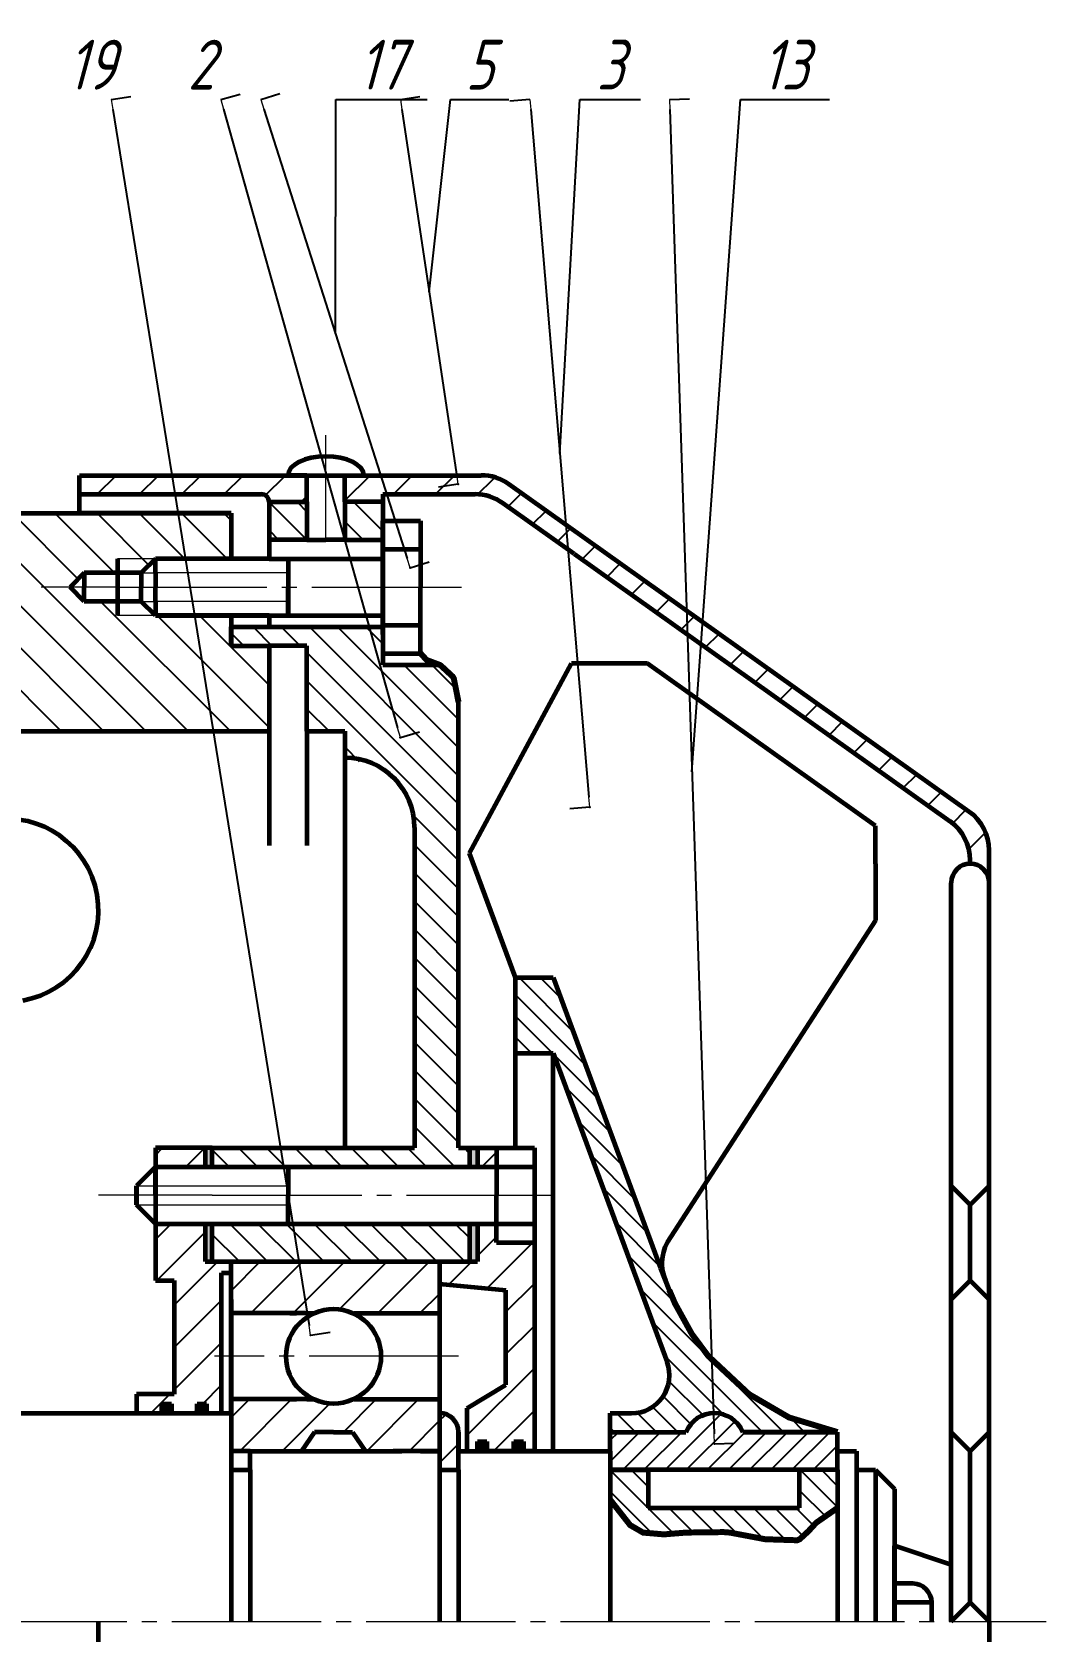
# Model space of a CAD drawing. Header units: millimetres. Extents: x 253 to 671, y 342 to 692.
# Drawn here: x 569.1 to 670.8, y 491.2 to 651.7 of the extents above; entities that cross this region are included whole.
import ezdxf

# ---------------------------------------------------------------- set-up
doc = ezdxf.new("R2010")
doc.units = ezdxf.units.MM
for name, pattern in [('K5LT_AXLED', [19.5, 15, -1.5, 1.5, -1.5]), ('K5LT_BASIC', [0]), ('K5LT_THIN', [0])]:
    doc.linetypes.add(name, pattern=pattern)
doc.styles.add('gensio', font='GENISO.ttf')
doc.styles.add('KDIMTEXTSTYLE', font='GOST_AU.SHX', dxfattribs={"width": 0.96, "oblique": 15, "height": 5})
doc.dimstyles.new('ISO-25', dxfattribs={"dimtxt": 5, "dimasz": 2.5, "dimexe": 1.25, "dimexo": 0.625, "dimtad": 1, "dimtoh": 1, "dimtxsty": 'gensio', "dimcen": 2.5, "dimadec": 0, "dimazin": 0, "dimtfac": 1, "dimtmove": 0, "dimatfit": 3, "dimfxl": 1, "dimarcsym": 0})
doc.dimstyles.new('KDIMSTYLE (1.00)', dxfattribs={"dimtxt": 5, "dimasz": 1, "dimexe": 2, "dimexo": 0, "dimgap": 1, "dimtad": 1, "dimtxsty": 'KDIMTEXTSTYLE', "dimsah": 1, "dimcen": 0, "dimdle": 1, "dimadec": 0, "dimazin": 0, "dimtfac": 0.667, "dimtmove": 0, "dimatfit": 3, "dimfxl": 1, "dimtvp": 1, "dimtfill": 1, "dimtolj": 1, "dimtzin": 0, "dimarcsym": 0})
pattern_1 = [(45, (180.1093, 112.1557), (-2.12132, 2.12132), [])]

# ---------------------------------------------------------------- blocks, each defined once
blk = doc.blocks.new('KDIMARROW_00')
at = {"color": 0, "linetype": 'K5LT_THIN', "lineweight": 18}
blk.add_line((0, 0), (-1, 0), dxfattribs=at)
blk = doc.blocks.new('*D91')
at = {"color": 0, "lineweight": -2, "transparency": 16777216}
for p, q in [((577.04, 644.88), (579.01, 645.2)), ((577.2, 643.89), (596.88, 521.87)), ((597.04, 520.88), (599.01, 521.2))]:
    blk.add_line(p, q, dxfattribs=at)
at = {"layer": 'Defpoints', "color": 0, "transparency": 16777216}
blk.add_point((597.04, 520.88), dxfattribs=at)
blk.add_point((597.04, 520.88), dxfattribs=at)
at = {"color": 0, "lineweight": -2, "transparency": 16777216, "rotation": 279.1623470457217}
blk.add_blockref('KDIMARROW_00', (597.04, 520.88), dxfattribs=at)
at = {"color": 7, "transparency": 16777216, "insert": (575.04, 648.38), "char_height": 5, "attachment_point": 5, "style": 'KDIMTEXTSTYLE', "bg_fill": 3, "box_fill_scale": 1.1, "bg_fill_color": 256, "bg_fill_true_color": 13158600, "bg_fill_transparency": 0}
blk.add_mtext('\\A1;\\H5.0;\\W0.965;\\Q15;\\H5.0;\\W0.965;\\Q15;\\Q15;19', dxfattribs=at)
at = {"layer": 'Defpoints', "color": 0, "transparency": 16777216}
blk.add_point((577.04, 644.88), dxfattribs=at)
at = {"color": 0, "lineweight": -2, "transparency": 16777216, "rotation": 99.16234704572172}
blk.add_blockref('KDIMARROW_00', (577.04, 644.88), dxfattribs=at)
blk = doc.blocks.new('*D92')
at = {"color": 0, "lineweight": -2, "transparency": 16777216}
for p, q in [((588.04, 644.88), (589.96, 645.42)), ((588.31, 643.92), (605.77, 581.84)), ((606.04, 580.88), (607.96, 581.42))]:
    blk.add_line(p, q, dxfattribs=at)
at = {"layer": 'Defpoints', "color": 0, "transparency": 16777216}
blk.add_point((606.04, 580.88), dxfattribs=at)
blk.add_point((606.04, 580.88), dxfattribs=at)
at = {"color": 0, "lineweight": -2, "transparency": 16777216, "rotation": 285.7086378290157}
blk.add_blockref('KDIMARROW_00', (606.04, 580.88), dxfattribs=at)
at = {"color": 7, "transparency": 16777216, "insert": (586.04, 648.38), "char_height": 5, "attachment_point": 5, "style": 'KDIMTEXTSTYLE', "bg_fill": 3, "box_fill_scale": 1.1, "bg_fill_color": 256, "bg_fill_true_color": 13158600, "bg_fill_transparency": 0}
blk.add_mtext('\\A1;\\H5.0;\\W0.965;\\Q15;\\H5.0;\\W0.965;\\Q15;\\Q15;2', dxfattribs=at)
at = {"layer": 'Defpoints', "color": 0, "transparency": 16777216}
blk.add_point((588.04, 644.88), dxfattribs=at)
at = {"color": 0, "lineweight": -2, "transparency": 16777216, "rotation": 105.7086378290158}
blk.add_blockref('KDIMARROW_00', (588.04, 644.88), dxfattribs=at)
blk = doc.blocks.new('*D93')
at = {"color": 0, "lineweight": -2, "transparency": 16777216}
for p, q in [((592.04, 644.88), (593.94, 645.49)), ((592.34, 643.93), (606.73, 598.83)), ((599.54, 621.38), (599.58, 644.88)), ((599.58, 644.88), (608.73, 644.88)), ((607.04, 597.88), (608.94, 598.49))]:
    blk.add_line(p, q, dxfattribs=at)
at = {"layer": 'Defpoints', "color": 0, "transparency": 16777216}
for p in [(592.04, 644.88), (607.04, 597.88), (607.04, 597.88)]:
    blk.add_point(p, dxfattribs=at)
at = {"color": 0, "lineweight": -2, "transparency": 16777216}
for p, rotation in [((592.04, 644.88), 107.7004277886672), ((607.04, 597.88), 287.7004277886672)]:
    blk.add_blockref('KDIMARROW_00', p, dxfattribs=dict(at, rotation=rotation))
at = {"color": 7, "transparency": 16777216, "insert": (604.15, 648.38), "char_height": 5, "attachment_point": 5, "style": 'KDIMTEXTSTYLE', "bg_fill": 3, "box_fill_scale": 1.1, "bg_fill_color": 256, "bg_fill_true_color": 13158600, "bg_fill_transparency": 0}
blk.add_mtext('\\A1;\\H5.0;\\W0.965;\\Q15;\\H5.0;\\W0.965;\\Q15;\\Q15;17', dxfattribs=at)
blk = doc.blocks.new('*D94')
at = {"color": 0, "lineweight": -2, "transparency": 16777216}
for p, q in [((606.04, 644.88), (608.01, 645.18)), ((606.18, 643.89), (611.69, 607.28)), ((608.94, 625.58), (611.06, 644.88)), ((611.06, 644.88), (616.91, 644.88)), ((611.84, 606.29), (609.86, 605.99))]:
    blk.add_line(p, q, dxfattribs=at)
at = {"layer": 'Defpoints', "color": 0, "transparency": 16777216}
for p in [(606.04, 644.88), (611.84, 606.29), (611.84, 606.29)]:
    blk.add_point(p, dxfattribs=at)
at = {"color": 0, "lineweight": -2, "transparency": 16777216}
for p, rotation in [((606.04, 644.88), 98.54979667660443), ((611.84, 606.29), 278.5497966766045)]:
    blk.add_blockref('KDIMARROW_00', p, dxfattribs=dict(at, rotation=rotation))
at = {"color": 7, "transparency": 16777216, "insert": (613.99, 648.38), "char_height": 5, "attachment_point": 5, "style": 'KDIMTEXTSTYLE', "bg_fill": 3, "box_fill_scale": 1.1, "bg_fill_color": 256, "bg_fill_true_color": 13158600, "bg_fill_transparency": 0}
blk.add_mtext('\\A1;\\H5.0;\\W0.965;\\Q15;\\H5.0;\\W0.965;\\Q15;\\Q15;5', dxfattribs=at)
blk = doc.blocks.new('*D95')
at = {"color": 0, "lineweight": -2, "transparency": 16777216}
for p, q in [((619.04, 644.88), (617.04, 644.71)), ((619.12, 643.88), (624.95, 574.88)), ((622.04, 609.38), (624.06, 644.88)), ((624.06, 644.88), (630.14, 644.88)), ((625.04, 573.88), (623.04, 573.71))]:
    blk.add_line(p, q, dxfattribs=at)
at = {"layer": 'Defpoints', "color": 0, "transparency": 16777216}
for p in [(619.04, 644.88), (625.04, 573.88), (625.04, 573.88)]:
    blk.add_point(p, dxfattribs=at)
at = {"color": 0, "lineweight": -2, "transparency": 16777216}
for p, rotation in [((619.04, 644.88), 94.83041995828992), ((625.04, 573.88), 274.83041995829)]:
    blk.add_blockref('KDIMARROW_00', p, dxfattribs=dict(at, rotation=rotation))
at = {"color": 7, "transparency": 16777216, "insert": (627.1, 648.38), "char_height": 5, "attachment_point": 5, "style": 'KDIMTEXTSTYLE', "bg_fill": 3, "box_fill_scale": 1.1, "bg_fill_color": 256, "bg_fill_true_color": 13158600, "bg_fill_transparency": 0}
blk.add_mtext('\\A1;\\H5.0;\\W0.965;\\Q15;\\H5.0;\\W0.965;\\Q15;\\Q15;3', dxfattribs=at)
blk = doc.blocks.new('*D96')
at = {"color": 0, "lineweight": -2, "transparency": 16777216}
for p, q in [((633.04, 644.88), (635.04, 644.95)), ((633.07, 643.88), (637.51, 510.98)), ((635.29, 577.43), (640.18, 644.88)), ((640.18, 644.88), (649.1, 644.88)), ((637.54, 509.98), (639.54, 510.04))]:
    blk.add_line(p, q, dxfattribs=at)
at = {"layer": 'Defpoints', "color": 0, "transparency": 16777216}
for p in [(633.04, 644.88), (637.54, 509.98), (637.54, 509.98)]:
    blk.add_point(p, dxfattribs=at)
at = {"color": 0, "lineweight": -2, "transparency": 16777216}
for p, rotation in [((633.04, 644.88), 91.91386489832455), ((637.54, 509.98), 271.9138648983246)]:
    blk.add_blockref('KDIMARROW_00', p, dxfattribs=dict(at, rotation=rotation))
at = {"color": 7, "transparency": 16777216, "insert": (644.64, 648.38), "char_height": 5, "attachment_point": 5, "style": 'KDIMTEXTSTYLE', "bg_fill": 3, "box_fill_scale": 1.1, "bg_fill_color": 256, "bg_fill_true_color": 13158600, "bg_fill_transparency": 0}
blk.add_mtext('\\A1;\\H5.0;\\W0.965;\\Q15;\\H5.0;\\W0.965;\\Q15;\\Q15;13', dxfattribs=at)
blk = doc.blocks.new('U13')
at = {"true_color": 0x010101}
blk.add_hatch(color=18, dxfattribs=at).paths.add_polyline_path([(405.55, 400.91), (406.5, 400.91), (406.5, 401.86), (405.55, 401.86)])
at = {"color": 5, "linetype": 'K5LT_BASIC', "lineweight": 60, "true_color": 0x0000ff}
for p, q in [((405.55, 401.86), (406.5, 401.86)), ((405.55, 400.91), (405.55, 401.86)), ((406.5, 401.86), (406.5, 400.91))]:
    blk.add_line(p, q, dxfattribs=at)
blk = doc.blocks.new('U14')
at = {"true_color": 0x010101}
blk.add_hatch(color=18, dxfattribs=at).paths.add_polyline_path([(402.01, 400.91), (402.96, 400.91), (402.96, 401.86), (402.01, 401.86)])
at = {"color": 5, "linetype": 'K5LT_BASIC', "lineweight": 60, "true_color": 0x0000ff}
for p, q in [((402.01, 401.86), (402.96, 401.86)), ((402.01, 400.91), (402.01, 401.86)), ((402.96, 401.86), (402.96, 400.91))]:
    blk.add_line(p, q, dxfattribs=at)
blk = doc.blocks.new('U15')
at = {"true_color": 0x010101}
blk.add_hatch(color=18, dxfattribs=at).paths.add_polyline_path([(433.671866, 397.109378), (434.622387, 397.109378), (434.622387, 398.059899), (433.671866, 398.059899)])
at = {"color": 5, "linetype": 'K5LT_BASIC', "lineweight": 60, "true_color": 0x0000ff}
for p, q in [((433.671866, 398.059899), (434.622387, 398.059899)), ((433.671866, 397.109378), (433.671866, 398.059899)), ((434.622387, 398.059899), (434.622387, 397.109378))]:
    blk.add_line(p, q, dxfattribs=at)
blk = doc.blocks.new('U16')
at = {"true_color": 0x010101}
blk.add_hatch(color=18, dxfattribs=at).paths.add_polyline_path([(437.33, 397.11), (438.28, 397.11), (438.28, 398.06), (437.33, 398.06)])
at = {"color": 5, "linetype": 'K5LT_BASIC', "lineweight": 60, "true_color": 0x0000ff}
for p, q in [((437.33, 398.06), (438.28, 398.06)), ((437.33, 397.11), (437.33, 398.06)), ((438.28, 398.06), (438.28, 397.11))]:
    blk.add_line(p, q, dxfattribs=at)
blk = doc.blocks.new('*D105')
at = {"color": 0, "lineweight": -2, "transparency": 16777216}
for p, q in [((300.11, 491.53), (300.11, 342.13)), ((665.11, 491.53), (665.11, 342.13)), ((302.61, 343.38), (662.61, 343.38))]:
    blk.add_line(p, q, dxfattribs=at)
at = {"color": 0, "transparency": 16777216}
for points in [[(302.61, 343.79), (302.61, 342.96), (300.11, 343.38)], [(662.61, 343.79), (662.61, 342.96), (665.11, 343.38)]]:
    blk.add_solid(points, dxfattribs=at)
at = {"layer": 'Defpoints', "color": 0, "transparency": 16777216}
for p in [(300.11, 492.16), (665.11, 492.16), (665.11, 343.38)]:
    blk.add_point(p, dxfattribs=at)
at = {"color": 0, "transparency": 16777216, "insert": (484.11, 346.55), "char_height": 5, "attachment_point": 5, "style": 'gensio'}
blk.add_mtext('365', dxfattribs=at)

msp = doc.modelspace()

# ---------------------------------------------------------------- hatches: boundary and pattern name
h = msp.add_hatch()
h.set_pattern_fill('МЕТАЛЛ', style=0, pattern_type=0)
h.set_pattern_definition(pattern_1)
h.paths.add_polyline_path([(663.112, 573.421), (616.919, 606.289), (614.336, 607.166), (614.164, 607.169), (600.474, 607.169), (600.474, 604.507), (604.276, 604.507), (604.276, 605.268), (613.557, 605.268), (616.17, 604.485), (616.312, 604.388), (623.466, 599.297), (661.211, 572.44), (662.886, 570.287), (663.208, 568.568), (663.208, 568.197), (664.7, 567.475), (665.109, 566.296), (665.109, 569.548), (664.326, 572.162)])
h.paths.add_polyline_path([(594.771, 607.169), (573.859, 607.169), (573.859, 605.268), (592.109, 605.268), (592.706, 604.979), (592.87, 604.507), (596.672, 604.507), (596.672, 607.169)])
h = msp.add_hatch()
h.set_pattern_fill('МЕТАЛЛ', style=0, pattern_type=0)
h.set_pattern_definition([(315, (180.1093, 112.1557), (2.12132, 2.12132), [])])
h.paths.add_polyline_path([(476.533, 603.367), (473.702, 591.62), (472.725, 590.282), (471.832, 590.059), (465.5, 590.059), (459.797, 590.059), (448.39, 590.059), (448.39, 586.257), (448.39, 585.307), (448.39, 581.505), (490.213, 581.505), (490.213, 585.307), (488.312, 587.208), (488.312, 589.109), (488.312, 591.01), (488.312, 600.515), (486.411, 600.515), (486.411, 606.218), (482.609, 606.218), (477.221, 606.218)])
h.paths.add_polyline_path([(514.329, 591.62), (511.498, 603.367), (511.329, 603.367), (510.81, 606.218), (505.422, 606.218), (501.62, 606.218), (501.62, 600.515), (499.719, 600.515), (499.719, 591.01), (499.719, 589.109), (499.719, 587.208), (497.818, 585.307), (497.818, 581.505), (532.036, 581.505), (539.64, 581.505), (561.85, 581.505), (560.262, 585.925), (560.174, 586.5), (560.258, 589.551), (560.174, 590.059), (516.199, 590.059), (514.707, 590.782)])
h.paths.add_polyline_path([(561.85, 581.505), (592.87, 581.505), (592.87, 590.059), (589.068, 590.059), (589.068, 591.96), (589.068, 593.101), (581.463, 593.101), (580.038, 594.527), (574.335, 594.527), (572.909, 595.953), (574.335, 597.378), (580.038, 597.378), (581.463, 598.804), (589.068, 598.804), (589.068, 603.367), (556.201, 603.367), (557.72, 599.021), (557.754, 598.8), (557.639, 595.832), (557.754, 594.999), (558.365, 593.66), (558.942, 592.616), (560.175, 590.056), (560.188, 587.899), (560.175, 586.491), (561.478, 582.22)])
h = msp.add_hatch()
h.set_pattern_fill('МЕТАЛЛ', style=0, pattern_type=0)
h.set_pattern_definition([(315, (180.1093, 112.1557), (1.4142136, 1.4142136), [])])
h.paths.add_polyline_path([(611.88, 539.682), (611.88, 584.407), (611.403, 586.8), (611.282, 586.991), (610.108, 588.081), (609.979, 588.158), (604.276, 588.158), (604.276, 590.059), (604.276, 591.2), (604.276, 591.96), (589.068, 591.96), (589.068, 590.059), (592.87, 590.059), (596.672, 590.059), (596.672, 581.505), (600.474, 581.505), (600.474, 578.825), (603.699, 578.036), (606.196, 575.849), (607.403, 572.755), (607.464, 571.835), (607.464, 539.682), (600.474, 539.682), (587.167, 539.682), (587.167, 537.781), (612.974, 537.781), (612.974, 539.682)])
h.paths.add_polyline_path([(600.474, 604.507), (600.474, 600.705), (604.276, 600.705), (604.276, 604.507)])
h.paths.add_polyline_path([(592.87, 604.507), (592.87, 600.705), (596.672, 600.705), (596.672, 604.507)])
h.paths.add_polyline_path([(606.177, 528.276), (612.974, 528.276), (612.974, 532.078), (594.771, 532.078), (587.167, 532.078), (587.167, 528.276)])
h.paths.add_polyline_path([(562.453, 391.401), (562.453, 399.005), (558.651, 399.005), (558.651, 391.401)])
h.paths.add_polyline_path([(547.245, 391.401), (547.245, 399.005), (543.443, 399.005), (542.514, 396.269), (542.559, 395.384), (543.277, 393.772), (543.443, 393.234), (543.091, 391.703), (542.953, 391.401)])
h = msp.add_hatch()
h.set_pattern_fill('МЕТАЛЛ', style=0, pattern_type=0)
h.set_pattern_definition([(315, (180.1093, 112.1557), (1.06066, 1.06066), [])])
h.paths.add_polyline_path([(627.088, 504.383), (629.093, 501.83), (630.393, 501.081), (632.485, 500.902), (634.697, 501.083), (638.465, 501.13), (639.096, 501.082), (642.642, 500.415), (645.852, 500.31), (646.101, 500.416), (646.986, 501.228), (647.748, 502.064), (649.901, 503.562), (649.901, 507.364), (646.099, 507.364), (646.099, 503.562), (630.891, 503.562), (630.891, 507.364), (627.088, 507.364)])
h.paths.add_polyline_path([(649.901, 511.166), (645.032, 512.635), (641.019, 514.973), (636.932, 518.797), (635.271, 521.03), (633.59, 524.075), (633.019, 525.424), (632.631, 526.385), (632.559, 526.563), (632.132, 527.621), (621.385, 556.791), (617.583, 556.791), (617.583, 554.89), (617.583, 549.187), (621.385, 549.187), (632.808, 518.184), (632.874, 515.751), (631.451, 513.776), (629.24, 513.067), (627.088, 513.067), (627.088, 511.166), (634.693, 511.166), (636.194, 512.756), (638.372, 512.954), (640.135, 511.66), (640.396, 511.166)])
at = {"true_color": 0x010101}
h = msp.add_hatch(color=18, dxfattribs=at)
h.paths.add_polyline_path([(586.446, 539.682), (586.446, 537.781), (587.167, 537.781), (587.167, 539.682)])
h.paths.add_polyline_path([(613.781, 537.781), (613.781, 539.682), (612.974, 539.682), (612.974, 537.781)])
h = msp.add_hatch()
h.set_pattern_fill('МЕТАЛЛ', style=0, pattern_type=0)
h.set_pattern_definition(pattern_1)
h.paths.add_polyline_path([(619.484, 509.265), (619.484, 530.177), (615.682, 530.177), (615.682, 532.078), (613.781, 532.078), (613.781, 528.276), (609.979, 528.276), (609.979, 526.029), (616.633, 525.424), (616.633, 515.919), (612.739, 513.583), (612.739, 509.265), (613.781, 509.265), (613.781, 510.216), (614.732, 510.216), (614.732, 509.265), (617.44, 509.265), (617.44, 510.216), (618.39, 510.216), (618.39, 509.265)])
h.paths.add_polyline_path([(615.682, 537.781), (615.682, 539.682), (613.781, 539.682), (613.781, 537.781)])
h = msp.add_hatch(color=18, dxfattribs=at)
h.paths.add_polyline_path([(586.446, 532.078), (586.446, 528.276), (587.167, 528.276), (587.167, 532.078)])
h.paths.add_polyline_path([(613.781, 528.276), (613.781, 532.078), (612.974, 532.078), (612.974, 528.276)])
h = msp.add_hatch()
h.set_pattern_fill('МЕТАЛЛ', style=0, pattern_type=0)
h.set_pattern_definition(pattern_1)
h.paths.add_polyline_path([(374.25, 509.265), (381.303, 509.265), (382.621, 511.166), (384.522, 511.166), (386.423, 511.166), (387.741, 509.265), (391.359, 509.265), (395.161, 509.265), (395.161, 513.067), (395.161, 514.456), (386.515, 514.456), (383.814, 514.071), (382.53, 514.456), (381.854, 514.456), (374.25, 514.456)])
h.paths.add_polyline_path([(590.969, 509.265), (596.121, 509.265), (597.439, 511.166), (597.622, 511.166), (599.34, 511.166), (599.523, 511.166), (601.241, 511.166), (602.559, 509.265), (605.323, 509.265), (606.177, 509.265), (608.078, 509.265), (609.979, 509.265), (609.979, 514.456), (606.177, 514.456), (601.332, 514.456), (598.631, 514.071), (597.347, 514.456), (596.672, 514.456), (595.63, 514.456), (594.954, 514.456), (589.068, 514.456), (589.068, 513.067), (589.068, 509.265)])
h = msp.add_hatch()
h.set_pattern_fill('МЕТАЛЛ', style=0, pattern_type=0)
h.set_pattern_definition(pattern_1)
h.paths.add_polyline_path([(609.979, 513.067), (609.979, 509.265), (609.979, 507.364), (611.88, 507.364), (611.88, 509.265), (611.88, 511.166), (611.158, 512.658)])
h = msp.add_hatch()
h.set_pattern_fill('МЕТАЛЛ', style=0, pattern_type=0)
h.set_pattern_definition([(45, (180.1093, 112.1557), (-1.06066, 1.06066), [])])
h.paths.add_polyline_path([(630.891, 507.364), (649.901, 507.364), (649.901, 509.265), (649.901, 511.166), (640.396, 511.166), (638.894, 512.756), (636.717, 512.954), (634.953, 511.66), (634.693, 511.166), (627.088, 511.166), (627.088, 509.265), (627.088, 507.364)])

# ---------------------------------------------------------------- linework, layer by layer
at = {"color": 5, "linetype": 'K5LT_BASIC', "lineweight": 60, "true_color": 0x0000ff}
for p, q in [((611.88, 539.682), (611.88, 584.407)), ((607.464, 571.835), (607.464, 539.682)), ((653.703, 568.197), (653.703, 572)), ((617.583, 556.791), (612.991, 569.257)), ((653.703, 568.197), (653.703, 562.494)), ((663.208, 568.197), (663.208, 568.568)), ((665.109, 492.156), (665.109, 569.548)), ((661.307, 492.156), (661.307, 566.296)), ((617.583, 549.187), (617.583, 556.791)), ((617.583, 556.791), (621.385, 556.791)), ((621.385, 556.791), (632.132, 527.621)), ((617.583, 539.682), (617.583, 554.89)), ((617.583, 549.187), (621.385, 549.187)), ((621.385, 509.265), (621.385, 549.187)), ((600.474, 539.682), (607.464, 539.682)), ((611.88, 539.682), (615.682, 539.682)), ((612.974, 539.682), (612.974, 537.781)), ((613.781, 539.682), (613.781, 537.781)), ((615.682, 539.682), (615.682, 537.781)), ((615.682, 539.682), (619.484, 539.682)), ((619.484, 539.682), (619.484, 534.929)), ((615.682, 537.781), (615.682, 534.929)), ((615.682, 537.781), (619.484, 537.781)), ((615.682, 532.078), (615.682, 534.929)), ((619.484, 534.929), (619.484, 509.265)), ((663.208, 533.979), (661.307, 535.88)), ((663.208, 533.979), (665.109, 535.88)), ((663.208, 526.375), (663.208, 533.979)), ((612.974, 532.078), (612.974, 528.276)), ((613.781, 532.078), (613.781, 528.276)), ((615.682, 532.078), (619.484, 532.078)), ((615.682, 530.177), (615.682, 532.078)), ((615.682, 530.177), (619.484, 530.177)), ((609.979, 528.276), (609.979, 509.265)), ((663.208, 526.375), (661.307, 524.473)), ((663.208, 526.375), (665.109, 524.473)), ((609.979, 526.029), (616.633, 525.424)), ((616.633, 515.919), (616.633, 525.424)), ((616.633, 515.919), (616.633, 525.424)), ((601.332, 523.085), (606.177, 523.085)), ((601.332, 523.085), (609.979, 523.085)), ((612.739, 513.583), (616.633, 515.919)), ((583.364, 514.968), (579.562, 514.968)), ((579.562, 514.968), (579.562, 513.067)), ((594.954, 514.456), (589.068, 514.456)), ((596.672, 514.456), (589.068, 514.456)), ((594.954, 514.456), (595.63, 514.456)), ((596.672, 514.456), (597.347, 514.456)), ((601.332, 514.456), (606.177, 514.456)), ((601.332, 514.456), (609.979, 514.456)), ((612.739, 509.265), (612.739, 513.583)), ((545.344, 513.067), (589.068, 513.067)), ((588.109, 513.156), (588.109, 513.067)), ((589.068, 513.067), (589.068, 507.364)), ((627.088, 509.265), (627.088, 513.067)), ((627.088, 513.067), (629.24, 513.067)), ((597.439, 511.166), (596.121, 509.265)), ((597.622, 511.166), (597.439, 511.166)), ((597.622, 511.166), (597.439, 511.166)), ((597.622, 511.166), (597.439, 511.166)), ((599.34, 511.166), (597.439, 511.166)), ((599.34, 511.166), (599.523, 511.166)), ((599.34, 511.166), (599.523, 511.166)), ((599.34, 511.166), (601.241, 511.166)), ((599.34, 511.166), (601.241, 511.166)), ((601.241, 511.166), (602.559, 509.265)), ((611.88, 509.265), (611.88, 511.166)), ((611.88, 511.166), (611.88, 509.265)), ((661.307, 511.166), (663.208, 509.265)), ((663.208, 509.265), (665.109, 511.166)), ((590.969, 509.265), (589.068, 509.265)), ((590.969, 507.364), (590.969, 509.265)), ((590.969, 509.265), (606.177, 509.265)), ((609.125, 509.265), (605.323, 509.265)), ((609.979, 509.265), (606.177, 509.265)), ((608.078, 509.265), (609.979, 509.265)), ((609.979, 509.265), (609.979, 492.156)), ((611.88, 507.364), (611.88, 509.265)), ((611.88, 509.265), (627.088, 509.265)), ((619.484, 509.265), (613.781, 509.265)), ((619.484, 509.265), (621.385, 509.265)), ((627.088, 509.265), (627.088, 492.156)), ((651.802, 509.265), (651.802, 492.156)), ((663.208, 494.057), (663.208, 509.265)), ((589.068, 507.364), (589.068, 492.156)), ((589.068, 507.364), (590.969, 507.364)), ((590.969, 507.364), (590.969, 492.156)), ((609.979, 507.364), (611.88, 507.364)), ((611.88, 507.364), (611.88, 492.156)), ((649.901, 507.364), (627.088, 507.364)), ((627.088, 507.364), (630.891, 507.364)), ((630.891, 507.364), (630.891, 503.562)), ((646.099, 503.562), (646.099, 507.364)), ((649.901, 507.364), (649.901, 492.156)), ((651.802, 507.364), (653.703, 507.364)), ((653.703, 507.364), (653.703, 492.156)), ((653.703, 507.364), (655.604, 505.463)), ((655.604, 505.463), (655.604, 492.156)), ((630.891, 503.562), (646.099, 503.562)), ((655.604, 492.156), (655.604, 499.76)), ((661.307, 497.859), (655.604, 499.76)), ((661.307, 492.156), (661.307, 497.859)), ((657.455, 495.958), (655.604, 495.958)), ((659.356, 494.057), (655.604, 494.057)), ((659.356, 492.156), (659.356, 494.057)), ((661.307, 492.156), (663.208, 494.057)), ((663.208, 494.057), (665.109, 492.156)), ((575.76, 391.401), (575.76, 492.156)), ((665.109, 492.156), (665.109, 416.114))]:
    msp.add_line(p, q, dxfattribs=at)
at = {"color": 30, "linetype": 'K5LT_AXLED', "lineweight": 18, "true_color": 0xff8000}
for p, q in [((611.88, 518.77), (587.391, 518.77)), ((290.604, 492.156), (670.812, 492.156))]:
    msp.add_line(p, q, dxfattribs=at)
at = {"color": 5, "linetype": 'K5LT_BASIC', "true_color": 0x0000ff, "const_width": 0.6}
msp.add_lwpolyline([(627.088, 504.383), (629.093, 501.83), (630.393, 501.081), (632.485, 500.902), (634.697, 501.083), (638.465, 501.13), (639.096, 501.082), (642.642, 500.415), (645.852, 500.31), (646.101, 500.416), (646.986, 501.228), (647.748, 502.064), (649.901, 503.562)], dxfattribs=at)
at = {"color": 5, "linetype": 'K5LT_BASIC', "lineweight": 60, "true_color": 0x0000ff}
for centre, radius, end in [((600.474, 571.835), 6.99, 90), ((660.357, 569.548), 4.753, 54.56669), ((658.456, 568.568), 4.753, 54.56669), ((663.208, 566.296), 1.901, 180), ((609.979, 511.166), 1.901, 90), ((657.455, 494.057), 1.901, 90)]:
    msp.add_arc(centre, radius, 0, end, dxfattribs=at)

# ---------------------------------------------------------------- block references
for name in ['U14', 'U13', 'U15', 'U16']:
    msp.add_blockref(name, (180.109, 112.156))

# ---------------------------------------------------------------- dimensions: what is measured, and where the dimension line sits
dim = msp.add_linear_dim(base=(665.109, 343.375), p1=(300.109, 492.156), p2=(665.109, 492.156), dimstyle='ISO-25')
dim.commit()
dim.dimension.update_dxf_attribs({"geometry": '*D105', "text_midpoint": (484.109, 343.375), "dimtype": 160})

# ---------------------------------------------------------------- next in the draw order: dimensions: what is measured, and where the dimension line sits
at = {"color": 7}
for base, p1, p2, angle, text, picture, middle in [((597.036, 520.88), (577.036, 644.88), (597.036, 520.88), 279.16235, '\\H5.0;\\W0.965;\\Q15;\\H5.0;\\W0.965;\\Q15;\\Q15;19', '*D91', (575.036, 644.88)), ((637.544, 509.978), (633.036, 644.88), (637.544, 509.978), 271.91386, '\\H5.0;\\W0.965;\\Q15;\\H5.0;\\W0.965;\\Q15;\\Q15;13', '*D96', (641.181, 644.88))]:
    dim = msp.add_linear_dim(base=base, p1=p1, p2=p2, angle=angle, text=text, dimstyle='KDIMSTYLE (1.00)', override={"dimexo": 0, "dimtoh": 1, "dimblk1": 'KDIMARROW_00', "dimblk2": 'KDIMARROW_00', "dimse1": 0, "dimse2": 0, "dimclrt": 7, "dimtmove": 1, "dimtolj": 1}, dxfattribs=at)
    dim.commit()
    dim.dimension.update_dxf_attribs({"geometry": picture, "text_midpoint": middle, "dimtype": 161})

# ---------------------------------------------------------------- next in the draw order: hatches: boundary and pattern name
h = msp.add_hatch()
h.set_pattern_fill('МЕТАЛЛ', style=0, pattern_type=0)
h.set_pattern_definition(pattern_1)
h.paths.add_polyline_path([(581.463, 537.781), (586.446, 537.781), (586.446, 539.682), (581.463, 539.682)])
h = msp.add_hatch()
h.set_pattern_fill('МЕТАЛЛ', style=0, pattern_type=0)
h.set_pattern_definition(pattern_1)
h.paths.add_polyline_path([(583.364, 526.375), (583.364, 514.968), (579.562, 514.968), (579.562, 513.067), (582.117, 513.067), (582.117, 514.018), (583.067, 514.018), (583.067, 513.067), (585.66, 513.067), (585.66, 514.018), (586.611, 514.018), (586.611, 513.067), (588.109, 513.067), (588.109, 513.156), (588.109, 527.156), (589.068, 527.156), (589.068, 528.276), (586.446, 528.276), (586.446, 532.078), (581.463, 532.078), (581.463, 526.375)])
h = msp.add_hatch()
h.set_pattern_fill('МЕТАЛЛ', style=0, pattern_type=0)
h.set_pattern_definition(pattern_1)
h.paths.add_polyline_path([(395.161, 528.276), (374.25, 528.276), (374.25, 524.473), (374.25, 523.085), (381.854, 523.085), (382.53, 523.085), (385.231, 523.47), (386.515, 523.085), (395.161, 523.085)])
h.paths.add_polyline_path([(601.332, 523.085), (606.177, 523.085), (609.979, 523.085), (609.979, 528.276), (589.068, 528.276), (589.068, 524.473), (589.068, 523.085), (594.954, 523.085), (595.63, 523.085), (596.672, 523.085), (597.347, 523.085), (600.049, 523.47)])

# ---------------------------------------------------------------- next in the draw order: linework, layer by layer
at = {"color": 5, "linetype": 'K5LT_BASIC', "lineweight": 60, "true_color": 0x0000ff}
for p, q in [((573.859, 603.367), (573.859, 607.169)), ((577.661, 598.804), (577.661, 593.101)), ((581.463, 598.804), (580.038, 597.378)), ((581.463, 597.378), (581.463, 598.804)), ((574.335, 597.378), (572.909, 595.953)), ((580.038, 597.378), (574.335, 597.378)), ((574.335, 597.378), (574.335, 595.953)), ((580.038, 597.378), (580.038, 595.953)), ((581.463, 597.378), (581.463, 595.953)), ((574.335, 594.527), (572.909, 595.953)), ((574.335, 594.527), (574.335, 595.953)), ((580.038, 594.527), (580.038, 595.953)), ((581.463, 594.527), (581.463, 595.953)), ((580.038, 594.527), (574.335, 594.527)), ((581.463, 593.101), (580.038, 594.527)), ((581.463, 594.527), (581.463, 593.101)), ((653.703, 562.494), (632.792, 530.177)), ((621.385, 549.187), (632.808, 518.184)), ((587.167, 539.682), (581.463, 539.682)), ((581.463, 539.682), (581.463, 526.375)), ((586.446, 539.682), (586.446, 537.781)), ((587.167, 539.682), (600.474, 539.682)), ((587.167, 537.781), (587.167, 539.682)), ((581.463, 537.781), (579.562, 535.88)), ((581.463, 534.929), (581.463, 537.781)), ((581.463, 537.781), (615.682, 537.781)), ((587.167, 537.781), (594.771, 537.781)), ((594.771, 537.781), (594.771, 534.929)), ((579.562, 535.88), (579.562, 534.929)), ((579.562, 534.929), (579.562, 535.88)), ((579.562, 533.979), (579.562, 534.929)), ((579.562, 534.929), (579.562, 533.979)), ((594.771, 532.078), (594.771, 534.929)), ((581.463, 532.078), (579.562, 533.979)), ((581.463, 532.078), (615.682, 532.078)), ((586.446, 532.078), (586.446, 528.276)), ((587.167, 528.276), (587.167, 532.078)), ((587.167, 532.078), (594.771, 532.078)), ((586.446, 528.276), (613.781, 528.276)), ((589.068, 513.067), (589.068, 528.276)), ((589.068, 524.473), (589.068, 528.276)), ((581.463, 526.375), (583.364, 526.375)), ((583.364, 526.375), (583.364, 514.968)), ((588.109, 513.156), (588.109, 527.156)), ((588.109, 527.156), (589.068, 527.156)), ((632.132, 527.621), (633.019, 525.424)), ((589.068, 524.473), (589.068, 509.265)), ((594.954, 523.085), (589.068, 523.085)), ((596.672, 523.085), (589.068, 523.085)), ((594.954, 523.085), (595.63, 523.085)), ((596.672, 523.085), (597.347, 523.085)), ((627.088, 511.166), (634.693, 511.166)), ((627.088, 511.166), (634.693, 511.166)), ((640.396, 511.166), (649.901, 511.166)), ((649.901, 511.166), (640.396, 511.166)), ((649.901, 507.364), (649.901, 511.166)), ((649.901, 507.364), (649.901, 509.265)), ((649.901, 509.265), (651.802, 509.265))]:
    msp.add_line(p, q, dxfattribs=at)
at = {"color": 7, "linetype": 'K5LT_THIN', "lineweight": 18}
for p, q in [((581.463, 598.804), (577.661, 598.804)), ((580.038, 597.378), (581.463, 597.378)), ((580.038, 594.527), (581.463, 594.527)), ((581.463, 593.101), (577.661, 593.101)), ((579.562, 535.88), (594.771, 535.88)), ((579.562, 533.979), (594.771, 533.979))]:
    msp.add_line(p, q, dxfattribs=at)
at = {"color": 30, "linetype": 'K5LT_AXLED', "lineweight": 18, "true_color": 0xff8000}
for p, q in [((577.661, 595.953), (570.02, 595.953)), ((587.167, 534.929), (575.76, 534.929)), ((587.167, 534.929), (621.385, 534.929))]:
    msp.add_line(p, q, dxfattribs=at)
at = {"color": 5, "linetype": 'K5LT_BASIC', "true_color": 0x0000ff, "const_width": 0.6}
msp.add_lwpolyline([(649.901, 511.166), (645.032, 512.635), (641.019, 514.973), (636.932, 518.797), (635.271, 521.03), (633.59, 524.075), (633.019, 525.424)], dxfattribs=at)
at = {"color": 5, "linetype": 'K5LT_BASIC', "lineweight": 60, "true_color": 0x0000ff}
msp.add_circle((599.34, 518.77), 4.753, dxfattribs=at)
for centre, radius, start, end in [((566.589, 563.522), 9.168, 279.84441, 99.84441), ((636.657, 528.114), 4.381, 151.91354, 203.24817), ((629.24, 516.869), 3.802, 270, 20.22486), ((637.544, 509.978), 3.089, 22.61986, 157.38014)]:
    msp.add_arc(centre, radius, start, end, dxfattribs=at)
for p in [(597.036, 520.88), (637.544, 509.978)]:
    msp.add_point(p)

# ---------------------------------------------------------------- next in the draw order: dimensions: what is measured, and where the dimension line sits
at = {"color": 7}
dim = msp.add_linear_dim(base=(606.036, 580.88), p1=(588.036, 644.88), p2=(606.036, 580.88), angle=285.70864, text='\\H5.0;\\W0.965;\\Q15;\\H5.0;\\W0.965;\\Q15;\\Q15;2', dimstyle='KDIMSTYLE (1.00)', override={"dimexo": 0, "dimtoh": 1, "dimblk1": 'KDIMARROW_00', "dimblk2": 'KDIMARROW_00', "dimse1": 0, "dimse2": 0, "dimclrt": 7, "dimtmove": 1, "dimtolj": 1}, dxfattribs=at)
dim.commit()
dim.dimension.update_dxf_attribs({"geometry": '*D92', "text_midpoint": (586.036, 644.88), "dimtype": 161})

# ---------------------------------------------------------------- next in the draw order: linework, layer by layer
at = {"color": 5, "linetype": 'K5LT_BASIC', "lineweight": 60, "true_color": 0x0000ff}
for p, q in [((511.329, 603.367), (589.068, 603.367)), ((589.068, 603.367), (573.859, 603.367)), ((589.068, 603.367), (589.068, 598.804)), ((594.771, 595.953), (594.771, 593.101)), ((594.771, 593.101), (594.771, 595.953)), ((608.078, 589.299), (608.078, 595.953)), ((581.463, 593.101), (604.276, 593.101)), ((592.87, 593.101), (581.463, 593.101)), ((589.068, 593.101), (589.068, 590.059)), ((592.87, 593.101), (604.276, 593.101)), ((592.87, 593.101), (592.87, 591.96)), ((604.276, 591.2), (604.276, 593.101)), ((604.276, 592.151), (608.078, 592.151)), ((589.068, 590.059), (589.068, 591.96)), ((589.068, 591.96), (604.276, 591.96)), ((604.276, 591.96), (604.276, 588.158)), ((589.068, 590.059), (592.87, 590.059)), ((592.87, 590.059), (592.87, 581.505)), ((596.672, 590.059), (592.87, 590.059)), ((596.672, 581.505), (596.672, 590.059)), ((604.276, 589.299), (608.078, 589.299)), ((604.276, 588.158), (609.979, 588.158)), ((407.518, 581.505), (592.87, 581.505)), ((592.87, 581.505), (592.87, 570.021)), ((596.672, 581.505), (600.474, 581.505)), ((596.672, 581.505), (596.672, 570.021)), ((600.474, 581.505), (600.474, 539.682)), ((600.474, 581.505), (600.474, 577.703))]:
    msp.add_line(p, q, dxfattribs=at)
at = {"color": 30, "linetype": 'K5LT_AXLED', "lineweight": 18, "true_color": 0xff8000}
msp.add_line((577.661, 595.953), (613.557, 595.953), dxfattribs=at)
at = {"color": 7, "linetype": 'K5LT_THIN', "lineweight": 18}
msp.add_line((594.771, 594.527), (581.463, 594.527), dxfattribs=at)
at = {"color": 5, "linetype": 'K5LT_BASIC', "true_color": 0x0000ff, "const_width": 0.6}
msp.add_lwpolyline([(611.88, 584.407), (611.403, 586.8), (611.282, 586.991), (610.108, 588.081), (609.978, 588.159), (608.667, 588.651), (608.078, 589.299)], dxfattribs=at)
msp.add_point((606.036, 580.88))

# ---------------------------------------------------------------- next in the draw order: dimensions: what is measured, and where the dimension line sits
at = {"color": 7}
dim = msp.add_linear_dim(base=(607.036, 597.88), p1=(592.036, 644.88), p2=(607.036, 597.88), angle=287.70043, text='\\H5.0;\\W0.965;\\Q15;\\H5.0;\\W0.965;\\Q15;\\Q15;17', dimstyle='KDIMSTYLE (1.00)', override={"dimexo": 0, "dimtoh": 1, "dimblk1": 'KDIMARROW_00', "dimblk2": 'KDIMARROW_00', "dimse1": 0, "dimse2": 0, "dimclrt": 7, "dimtmove": 1, "dimtolj": 1}, dxfattribs=at)
dim.commit()
dim.dimension.update_dxf_attribs({"geometry": '*D93', "text_midpoint": (600.578, 644.88), "dimtype": 161})

# ---------------------------------------------------------------- next in the draw order: linework, layer by layer
at = {"color": 30, "linetype": 'K5LT_AXLED', "lineweight": 18, "true_color": 0xff8000}
msp.add_line((598.573, 600.705), (598.573, 611.199), dxfattribs=at)
at = {"color": 5, "linetype": 'K5LT_BASIC', "lineweight": 60, "true_color": 0x0000ff}
for p, q in [((596.672, 607.169), (594.771, 607.169)), ((596.672, 604.507), (596.672, 607.169)), ((600.474, 604.507), (600.474, 607.169)), ((573.859, 605.268), (592.109, 605.268)), ((573.859, 605.268), (592.109, 605.268)), ((604.276, 605.268), (604.276, 600.705)), ((592.87, 604.507), (592.87, 598.804)), ((592.87, 604.507), (596.672, 604.507)), ((596.672, 604.507), (596.672, 600.705)), ((600.474, 604.507), (600.474, 600.705)), ((604.276, 604.507), (600.474, 604.507)), ((604.276, 598.804), (604.276, 602.606)), ((604.276, 602.606), (608.078, 602.606)), ((604.276, 593.101), (604.276, 601.846)), ((608.078, 602.606), (608.078, 595.953)), ((596.672, 600.705), (592.87, 600.705)), ((592.87, 600.705), (592.87, 598.804)), ((596.672, 600.705), (598.573, 600.705)), ((600.474, 600.705), (598.573, 600.705)), ((600.474, 600.705), (604.276, 600.705)), ((604.276, 600.705), (604.276, 598.804)), ((592.87, 598.804), (581.463, 598.804)), ((592.87, 598.804), (604.276, 598.804)), ((594.771, 598.804), (594.771, 595.953)), ((604.276, 599.755), (608.078, 599.755)), ((604.276, 598.804), (604.276, 590.059))]:
    msp.add_line(p, q, dxfattribs=at)
at = {"color": 7, "linetype": 'K5LT_THIN', "lineweight": 18}
msp.add_line((594.771, 597.378), (581.463, 597.378), dxfattribs=at)
at = {"color": 5, "linetype": 'K5LT_BASIC', "lineweight": 60, "true_color": 0x0000ff}
msp.add_arc((592.109, 604.507), 0.76, 0, 90, dxfattribs=at)
msp.add_ellipse((598.573, 607.169), major_axis=(-3.802, 0), ratio=0.5, start_param=3.1415927, end_param=6.2831853, dxfattribs=at)
msp.add_point((607.036, 597.88))

# ---------------------------------------------------------------- next in the draw order: dimensions: what is measured, and where the dimension line sits
at = {"color": 7}
dim = msp.add_linear_dim(base=(611.838, 606.289), p1=(606.036, 644.88), p2=(611.838, 606.289), angle=278.5498, text='\\H5.0;\\W0.965;\\Q15;\\H5.0;\\W0.965;\\Q15;\\Q15;5', dimstyle='KDIMSTYLE (1.00)', override={"dimexo": 0, "dimtoh": 1, "dimblk1": 'KDIMARROW_00', "dimblk2": 'KDIMARROW_00', "dimse1": 0, "dimse2": 0, "dimclrt": 7, "dimtmove": 1, "dimtolj": 1}, dxfattribs=at)
dim.commit()
dim.dimension.update_dxf_attribs({"geometry": '*D94', "text_midpoint": (612.064, 644.88), "dimtype": 161})

# ---------------------------------------------------------------- next in the draw order: linework, layer by layer
at = {"color": 5, "linetype": 'K5LT_BASIC', "lineweight": 60, "true_color": 0x0000ff}
for p, q in [((573.859, 607.169), (614.164, 607.169)), ((604.276, 605.268), (613.557, 605.268))]:
    msp.add_line(p, q, dxfattribs=at)
msp.add_point((611.838, 606.289))

# ---------------------------------------------------------------- next in the draw order: dimensions: what is measured, and where the dimension line sits
at = {"color": 7}
dim = msp.add_linear_dim(base=(625.036, 573.88), p1=(619.036, 644.88), p2=(625.036, 573.88), angle=274.83042, text='\\H5.0;\\W0.965;\\Q15;\\H5.0;\\W0.965;\\Q15;\\Q15;3', dimstyle='KDIMSTYLE (1.00)', override={"dimexo": 0, "dimtoh": 1, "dimblk1": 'KDIMARROW_00', "dimblk2": 'KDIMARROW_00', "dimse1": 0, "dimse2": 0, "dimclrt": 7, "dimtmove": 1, "dimtolj": 1}, dxfattribs=at)
dim.commit()
dim.dimension.update_dxf_attribs({"geometry": '*D95', "text_midpoint": (625.064, 644.88), "dimtype": 161})

# ---------------------------------------------------------------- next in the draw order: linework, layer by layer
at = {"color": 5, "linetype": 'K5LT_BASIC', "lineweight": 60, "true_color": 0x0000ff}
for p, q in [((663.112, 573.421), (616.919, 606.289)), ((623.466, 599.297), (616.312, 604.388)), ((623.466, 599.297), (661.211, 572.44)), ((612.991, 569.257), (623.224, 588.276)), ((630.829, 588.276), (623.224, 588.276)), ((653.703, 572), (630.829, 588.276))]:
    msp.add_line(p, q, dxfattribs=at)
for centre in [(614.164, 602.416), (613.557, 600.515)]:
    msp.add_arc(centre, 4.753, 54.56669, 90, dxfattribs=at)
msp.add_point((625.036, 573.88))

doc.saveas('drawing.dxf')
